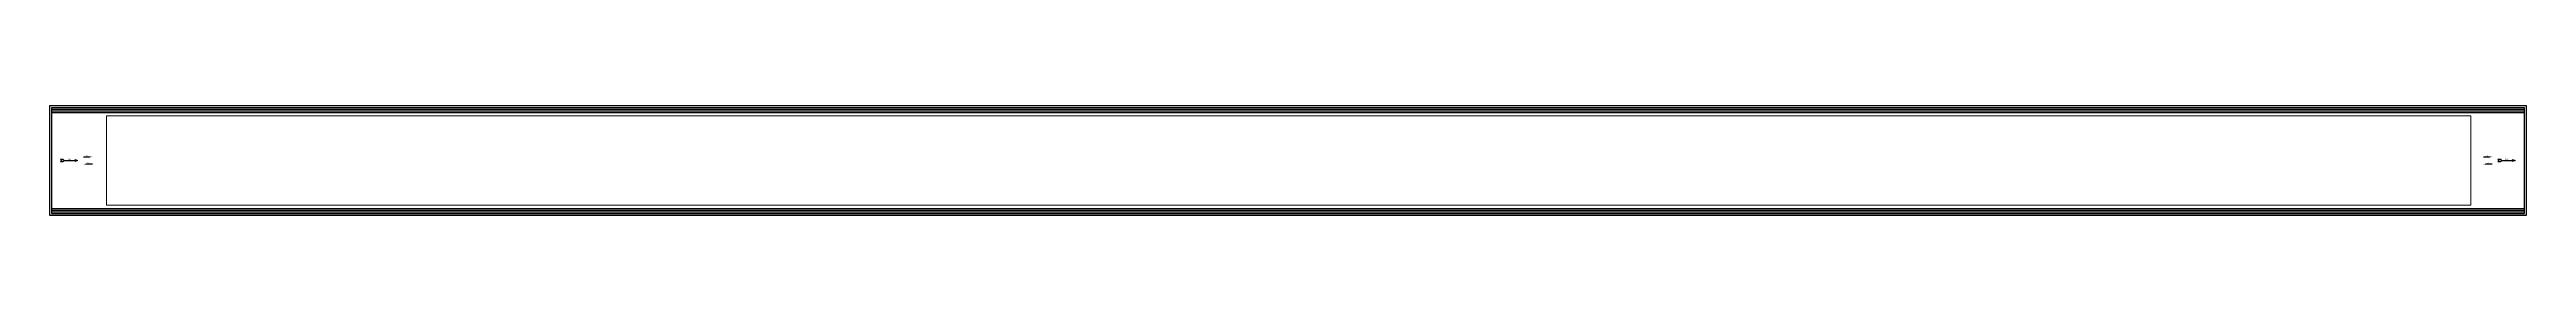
# Paper-space layout '300-FORMAT' of a CAD drawing. Header units: metres. Extents: x 1833 to 8538, y 7 to 304.
import ezdxf
from ezdxf.enums import TextEntityAlignment as Align

# ---------------------------------------------------------------- set-up
doc = ezdxf.new("R2010")
doc.units = ezdxf.units.M
doc.header["$MEASUREMENT"] = 0
for name, color, linetype in [('OHE-MAIN', 7, 'Continuous'), ('OHE-SYM-DIRECTIONS', 7, 'Continuous'), ('OHE-VIEWPORT-MAIN', 7, 'Continuous')]:
    doc.layers.add(name, color=color, linetype=linetype)
doc.styles.add('AERIAL NARROW-GENERAL', font='ARIALN.TTF')

# ---------------------------------------------------------------- blocks, each defined once
blk = doc.blocks.new('ARROW1')
at = {"layer": 'OHE-SYM-DIRECTIONS', "linetype": 'ByBlock', "lineweight": -2}
h = blk.add_hatch(color=0, dxfattribs=at)
h.dxf.hatch_style = 1
h.paths.add_polyline_path([(0, 0), (-5.2, 0), (-8, -2.8)])
h = blk.add_hatch(color=0, dxfattribs=at)
h.dxf.hatch_style = 1
h.paths.add_polyline_path([(-36.2, 0), (-36.2, 0), (-43.8, 0), (-46.6, -2.8), (-39, -2.8)])
at = {"layer": 'OHE-SYM-DIRECTIONS', "color": 0, "linetype": 'ByBlock', "lineweight": -2}
blk.add_line((-36.2, 0), (-5.2, 0), dxfattribs=at)
for points in [[(-39, 2.8), (-46.6, 2.8), (-43.8, 0), (-46.6, -2.8), (-39, -2.8), (-36.2, 0)], [(-8, -2.8), (-5.2, 0), (-8, 2.8), (0, 0)]]:
    blk.add_lwpolyline(points, close=True, dxfattribs=at)
at = {"layer": 'OHE-SYM-DIRECTIONS', "color": 0, "linetype": 'ByBlock', "lineweight": -2, "style": 'AERIAL NARROW-GENERAL'}
blk.add_attdef('DIRECTION', text='', height=3.5, dxfattribs=at).set_placement((-22.7, 3), align=Align.MIDDLE_CENTER)
blk = doc.blocks.new('ARROW2')
at = {"layer": 'OHE-SYM-DIRECTIONS', "color": 0, "linetype": 'ByBlock', "lineweight": -2}
blk.add_line((-24, 0), (-6, 0), dxfattribs=at)
blk.add_solid([(-6, 1), (-6, -1), (0, 0)], dxfattribs=at)
at = {"layer": 'OHE-SYM-DIRECTIONS', "color": 0, "linetype": 'ByBlock', "lineweight": -2, "style": 'AERIAL NARROW-GENERAL'}
blk.add_attdef('TRACK', text='', height=2.5, dxfattribs=at).set_placement((-15, 2), align=Align.MIDDLE_CENTER)
blk = doc.blocks.new('*U41')
at = {"layer": 'OHE-SYM-DIRECTIONS', "color": 0, "linetype": 'ByBlock', "lineweight": -2}
blk.add_line((24, 0), (6, 0), dxfattribs=at)
blk.add_solid([(6, 1), (6, -1), (0, 0)], dxfattribs=at)
at = {"layer": 'OHE-SYM-DIRECTIONS', "color": 0, "linetype": 'ByBlock', "lineweight": -2, "style": 'AERIAL NARROW-GENERAL'}
blk.add_attdef('TRACK', text='', height=2.5, dxfattribs=at).set_placement((-15, 2), align=Align.MIDDLE_CENTER)

psp = doc.layouts.new('300-FORMAT')

# ---------------------------------------------------------------- linework, layer by layer
for p, q in [((1838, 294.2), (8533, 294.2)), ((1838, 289.7), (8533, 289.7)), ((1838, 285.2), (8533, 285.2)), ((1838, 25.2), (8533, 25.2)), ((1838, 20.7), (8533, 20.7)), ((1838, 16.2), (8533, 16.2))]:
    psp.add_line(p, q)
for points in [[(8538, 303.7), (1833, 303.7), (1833, 6.7), (8538, 6.7)], [(8533, 298.7), (1838, 298.7), (1838, 11.7), (8533, 11.7)]]:
    psp.add_lwpolyline(points, close=True)

# ---------------------------------------------------------------- block references
at = {"layer": 'OHE-MAIN'}
for p in [(1909.1, 155.2), (8507.2, 155.2)]:
    psp.add_blockref('ARROW1', p, dxfattribs=at).add_auto_attribs({'DIRECTION': 'XXX'})
ref = psp.add_blockref('ARROW2', (1948.9, 165.2), dxfattribs=at)
ref.add_attrib('TRACK', 'XXX', dxfattribs={"layer": 'OHE-SYM-DIRECTIONS', "color": 0, "linetype": 'ByBlock', "lineweight": -2, "height": 2.5, "style": 'AERIAL NARROW-GENERAL'}).set_placement((1933.9, 168), align=Align.MIDDLE_CENTER)
ref = psp.add_blockref('*U41', (1924.9, 145.2), dxfattribs=at)
ref.add_attrib('TRACK', 'XXX', dxfattribs={"layer": 'OHE-SYM-DIRECTIONS', "color": 0, "linetype": 'ByBlock', "lineweight": -2, "height": 2.5, "style": 'AERIAL NARROW-GENERAL'}).set_placement((1937.6, 148), align=Align.MIDDLE_CENTER)
ref = psp.add_blockref('*U41', (8421.1, 145.2), dxfattribs=at)
ref.add_attrib('TRACK', 'XXX', dxfattribs={"layer": 'OHE-SYM-DIRECTIONS', "color": 0, "linetype": 'ByBlock', "lineweight": -2, "height": 2.5, "style": 'AERIAL NARROW-GENERAL'}).set_placement((8433.8, 148), align=Align.MIDDLE_CENTER)
ref = psp.add_blockref('ARROW2', (8446, 165.2), dxfattribs=at)
ref.add_attrib('TRACK', 'XXX', dxfattribs={"layer": 'OHE-SYM-DIRECTIONS', "color": 0, "linetype": 'ByBlock', "lineweight": -2, "height": 2.5, "style": 'AERIAL NARROW-GENERAL'}).set_placement((8431, 168), align=Align.MIDDLE_CENTER)

# ---------------------------------------------------------------- viewports
at = {"layer": 'OHE-VIEWPORT-MAIN', "view_target_point": (80.5, 4.5)}
psp.add_viewport(center=(5187.4, 155.2), size=(6400, 242), view_center_point=(-13.8, 0), view_height=121, dxfattribs=at)

doc.saveas('drawing.dxf')
